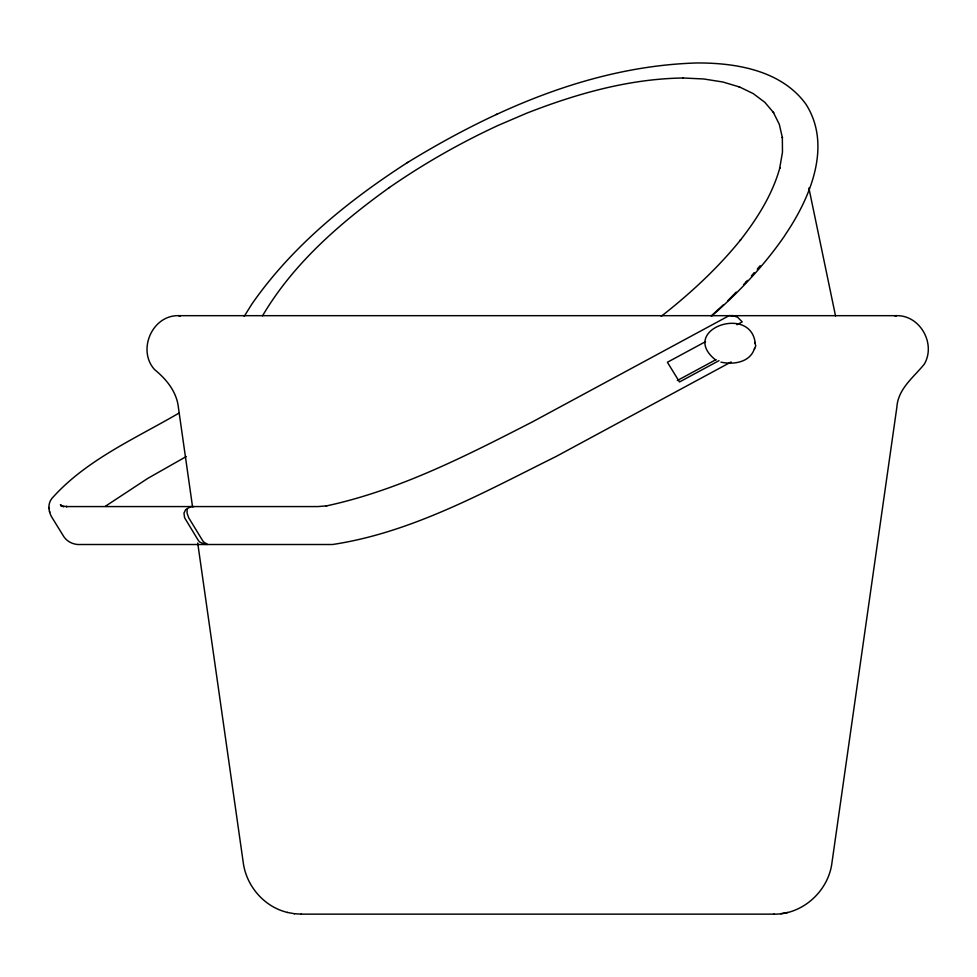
<?xml version="1.0" encoding="UTF-8"?>
<svg xmlns="http://www.w3.org/2000/svg" width="977" height="977" viewBox="0 0 977 977"><rect width="100%" height="100%" fill="white"/><g stroke="black" fill="none" stroke-linecap="round" stroke-linejoin="round"><path stroke-width="1.47" d="M187.095 509.676L187.071 513.133L188.671 517.737L202.105 539.756A11.944 6.436 69.5 0 0 203.802 542.076L207.674 544.507M754.525 348.325C750.324 362.504 733.385 364.885 720.928 362.149M244.201 316.353L252.054 303.81C292.428 245.838 348.362 200.676 407.299 162.658L407.8 162.353M262.544 315.815C293.405 263.314 340.497 222.622 389.469 187.474L389.261 187.621C423.725 163.721 460.277 142.898 498.355 125.325L526.566 113.247C576.564 93.682 629.298 78.734 683.326 78.001L682.605 77.977L703.745 78.978L722.809 81.995L739.565 86.977L738.917 86.672L753.182 93.572L764.82 102.304L773.711 112.782L773.283 112.233L779.316 124.335L782.43 137.928L782.333 137.232L782.479 152.192L779.683 168.325L779.915 167.604C772.453 194.594 757.236 218.555 740.163 240.452L740.59 239.927C717.387 268.553 690.177 293.65 661.221 316.34M745.634 282.658L747.552 280.411M751.386 275.941L754.268 272.595M757.26 269.09L760.167 265.707M185.63 509.676L183.957 513.133L184.592 517.737L197.904 539.756A11.944 11.382 -13.7 0 0 199.809 542.076L205.488 544.507M754.452 349.277L755.746 345.907L754.842 342.426M727.853 300.684L736.194 292.147M743.509 284.673L746.636 281.474M711.366 315.779L723.493 304.751M711.341 316.328C738.6 292.502 763.733 266.074 784.348 236.239L785.862 233.857C810.397 197.354 832.367 145.39 805.842 104.075C781.307 70.32 735.901 62.772 696.87 62.968C593.051 65.996 494.655 109.155 407.299 162.658M105.516 506.171L147.796 478.376L186.265 456.54M178.657 413.271C134.948 438.783 85.829 460.057 51.757 498.6C47.531 504.034 48.471 511.447 51.72 517.041L63.871 536.715C67.486 542.113 74.203 544.995 80.664 544.507L332.498 544.507C412.123 532.526 484.445 491.956 555.766 456.662L731.138 361.966M186.363 509.102L190.833 506.697M729.233 315.608L532.465 421.856C466.469 455.661 399.117 490.32 326.135 505.964L326.88 505.842L317.94 506.575L66.265 506.575L67.12 506.599L60.892 505.878L62.76 506.416M736.976 324.718L742.227 321.897L737.537 317.146L731.956 315.473M705.528 341.669L667.401 362.259L679.503 381.97L718.999 360.635M677.305 380.529L716.043 359.609M496.182 114.504L496.829 114.187M179.121 315.681C152.327 314.557 136.829 350.193 154.671 369.672C166.359 379.186 176.617 391.692 178.364 407.189L192.542 506.77M773.845 914.142C802.569 914.68 828.435 891.109 831.94 862.838L896.862 407.189C898.107 388.602 913.715 377.305 924.315 364.116C936.222 343.806 919.992 314.789 896.104 315.681M780.77 913.715L787.828 912.457M180.44 315.901L178.803 315.681L896.422 315.681L894.773 315.901M197.708 542.98L243.285 862.838C246.424 886.261 264.449 907.096 287.617 912.457M301.16 914.142L774.053 914.142M192.835 506.575L193.91 506.599M729.782 315.473L731.797 316.035M191.37 506.575L191.993 506.599M294.236 913.715L301.38 914.142M287.397 912.457L294.443 913.715M63.737 506.904L60.354 504.779L62.308 506.159M715.762 360.098C677.867 330.006 751.02 303.774 755.233 343.354M808.883 188.024L835.543 315.95M48.923 507.454L49.119 508.577M49.546 511.191L49.754 512.327"/></g></svg>
